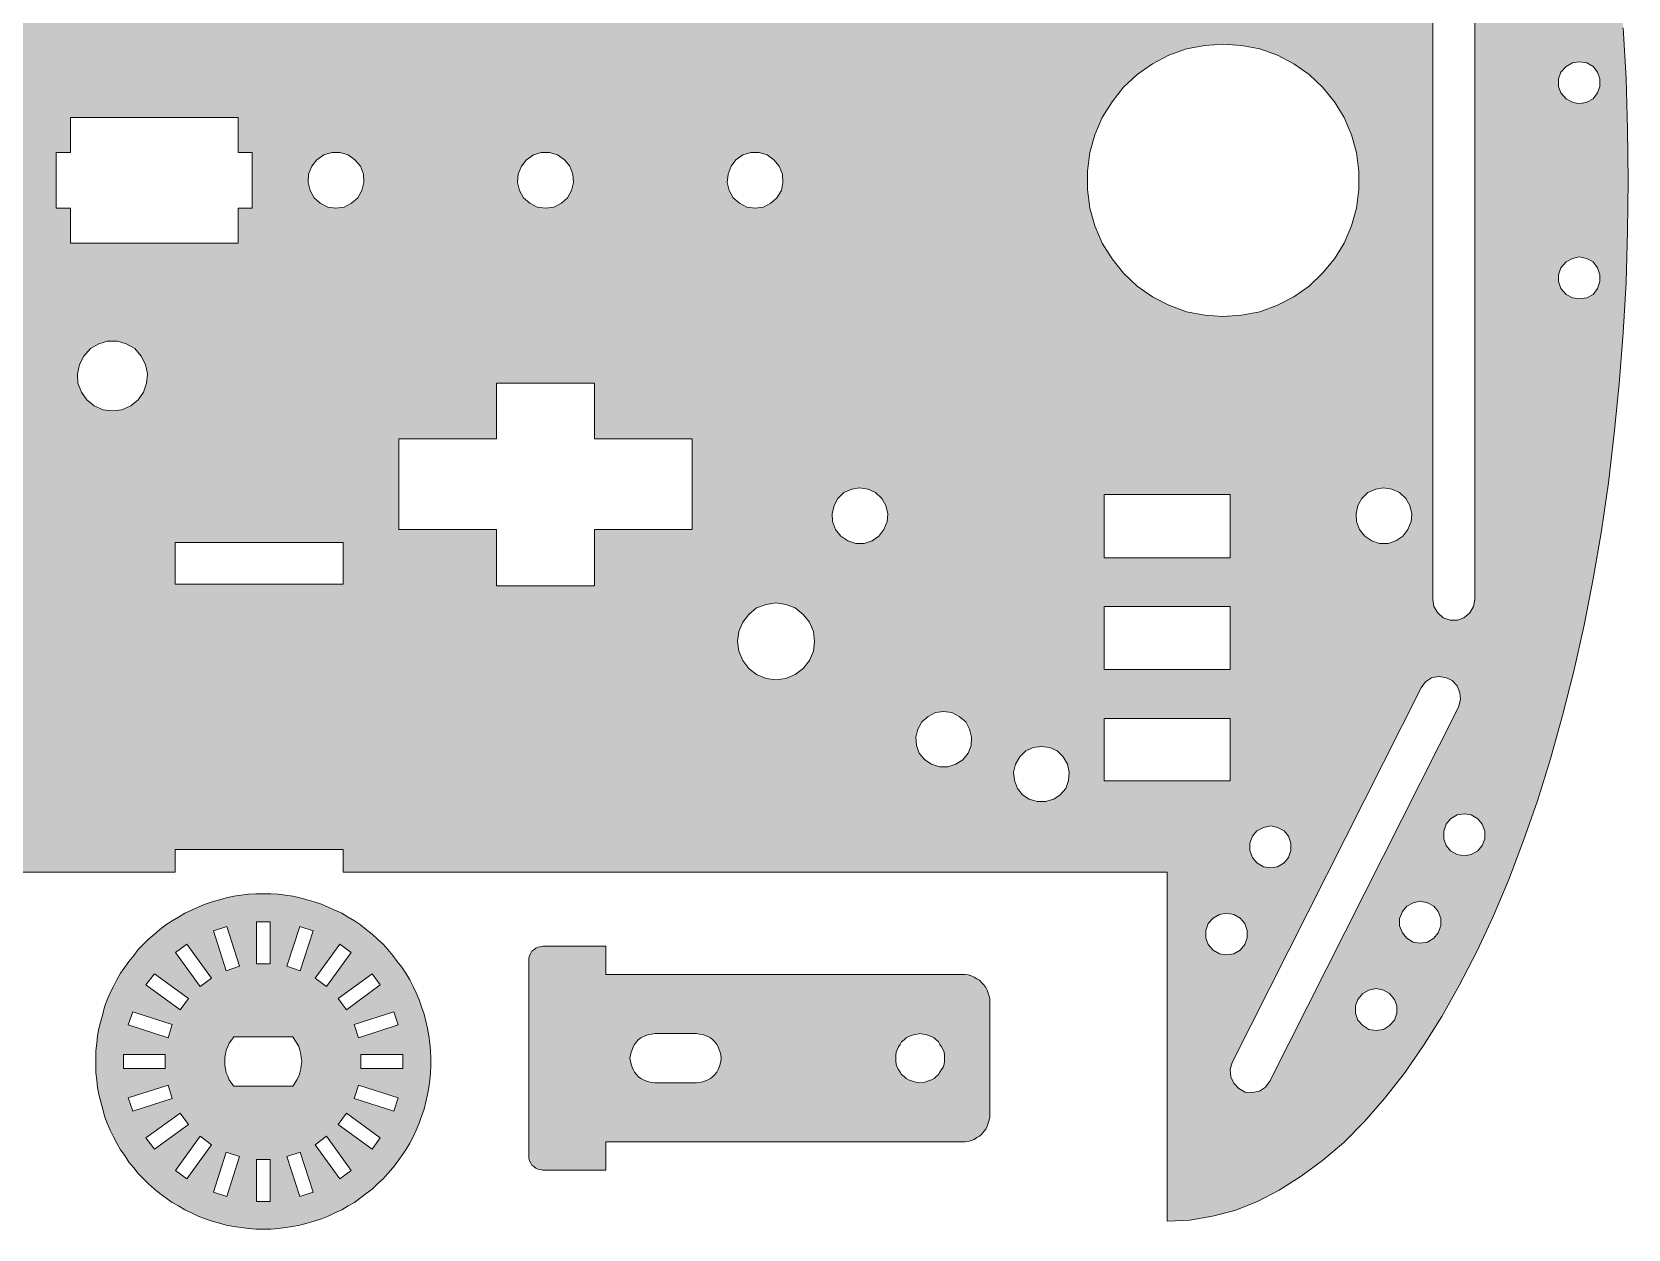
# Model space of a CAD drawing. Header units: inches. Extents: x 53 to 263, y 30 to 180.
# Drawn here: x 148.3 to 262.6, y 29.6 to 115.2 of the extents above; entities that cross this region are included whole.
import ezdxf

# ---------------------------------------------------------------- set-up
doc = ezdxf.new("R2010")
doc.units = ezdxf.units.IN
doc.header["$MEASUREMENT"] = 0
doc.layers.add('Layer 1', color=7, linetype='Continuous')

msp = doc.modelspace()

# ---------------------------------------------------------------- hatches: boundary and pattern name
at = {"layer": 'Layer 1', "true_color": 0x231f20}
h = msp.add_hatch(color=250, dxfattribs=at)
h.dxf.hatch_style = 2
h.paths.add_polyline_path([(262.54, 108.27), (262.43, 111.9), (262.22, 115.53), (261.94, 119.13), (261.58, 122.73), (261.16, 126.22), (260.67, 129.72), (260.07, 133.14), (259.43, 136.45), (258.69, 139.74), (257.88, 142.91), (257.03, 146.01), (256.08, 148.98), (255.09, 151.87), (254.04, 154.66), (252.91, 157.3), (251.74, 159.81), (250.51, 162.21), (249.24, 164.47), (247.93, 166.55), (246.56, 168.52), (245.15, 170.32), (243.7, 171.94), (242.22, 173.46), (240.7, 174.77), (239.18, 175.89), (237.6, 176.88), (236.04, 177.69), (234.42, 178.29), (232.83, 178.75), (231.21, 179.03), (229.59, 179.11), (229.59, 154.13), (170.6, 154.13), (170.6, 152.51), (158.57, 152.51), (158.57, 154.13), (65.58, 154.13), (64.81, 154.02), (64.03, 153.74), (63.25, 153.32), (62.48, 152.68), (61.74, 151.87), (61, 150.88), (60.25, 149.75), (59.55, 148.45), (58.88, 146.97), (58.21, 145.34), (57.57, 143.58), (56.97, 141.68), (56.41, 139.63), (55.84, 137.44), (55.35, 135.15), (54.89, 132.75), (54.47, 130.21), (54.08, 127.63), (53.73, 124.92), (53.45, 122.17), (53.16, 119.34), (52.95, 116.45), (52.81, 113.52), (52.67, 110.6), (52.6, 107.6), (52.6, 104.6), (52.6, 101.64), (52.67, 98.64), (52.81, 95.71), (52.95, 92.78), (53.16, 89.89), (53.45, 87.07), (53.73, 84.31), (54.08, 81.6), (54.47, 79.02), (54.89, 76.48), (55.35, 74.08), (55.84, 71.79), (56.41, 69.6), (56.97, 67.56), (57.57, 65.65), (58.21, 63.89), (58.88, 62.27), (59.55, 60.78), (60.25, 59.48), (61, 58.31), (61.74, 57.36), (62.48, 56.55), (63.25, 55.92), (64.03, 55.49), (64.81, 55.21), (65.58, 55.1), (158.57, 55.1), (158.57, 56.73), (170.6, 56.73), (170.6, 55.1), (229.59, 55.1), (229.59, 30.13), (231.21, 30.2), (232.83, 30.48), (234.42, 30.9), (236.04, 31.54), (237.6, 32.35), (239.18, 33.34), (240.7, 34.47), (242.22, 35.77), (243.7, 37.25), (245.15, 38.91), (246.56, 40.71), (247.93, 42.69), (249.24, 44.77), (250.51, 47.03), (251.74, 49.42), (252.91, 51.93), (254.04, 54.57), (255.09, 57.36), (256.08, 60.22), (257.03, 63.22), (257.88, 66.32), (258.69, 69.5), (259.43, 72.78), (260.07, 76.09), (260.67, 79.52), (261.16, 82.97), (261.58, 86.5), (261.94, 90.06), (262.22, 93.7), (262.43, 97.3), (262.54, 100.97), (262.57, 104.6)])
h.paths.add_polyline_path([(56.66, 119.56), (56.87, 120.12), (57.22, 120.58), (57.71, 120.93), (58.28, 121.11), (58.88, 121.11), (59.44, 120.93), (59.94, 120.58), (60.32, 120.12), (60.54, 119.56), (60.57, 118.96), (60.47, 118.39), (60.15, 117.86), (59.73, 117.47), (59.16, 117.19), (58.6, 117.12), (58, 117.19), (57.47, 117.47), (57.01, 117.86), (56.73, 118.39), (56.59, 118.96)])
h.paths.add_polyline_path([(59.9, 110.88), (59.55, 110.45), (59.09, 110.21), (58.6, 110.1), (58.07, 110.21), (57.61, 110.45), (57.29, 110.88), (57.11, 111.34), (57.11, 111.87), (57.29, 112.36), (57.61, 112.75), (58.07, 113.03), (58.6, 113.1), (59.09, 113.03), (59.55, 112.75), (59.9, 112.36), (60.08, 111.87), (60.08, 111.34)])
h.paths.add_polyline_path([(60.08, 97.86), (60.08, 97.37), (59.9, 96.87), (59.55, 96.45), (59.09, 96.2), (58.6, 96.13), (58.07, 96.2), (57.61, 96.45), (57.29, 96.87), (57.11, 97.37), (57.11, 97.86), (57.29, 98.35), (57.61, 98.78), (58.07, 99.02), (58.6, 99.13), (59.09, 99.02), (59.55, 98.78), (59.9, 98.35)])
h.paths.add_polyline_path([(57.47, 88.48), (57.01, 88.86), (56.73, 89.39), (56.59, 89.96), (56.66, 90.56), (56.87, 91.12), (57.22, 91.58), (57.71, 91.93), (58.28, 92.07), (58.88, 92.07), (59.44, 91.93), (59.94, 91.58), (60.32, 91.12), (60.54, 90.56), (60.57, 89.96), (60.47, 89.39), (60.15, 88.86), (59.73, 88.48), (59.16, 88.19), (58.6, 88.12), (58, 88.19)])
h.paths.add_polyline_path([(61.45, 77.4), (61.14, 76.87), (60.71, 76.45), (60.18, 76.2), (59.58, 76.13), (58.98, 76.2), (58.46, 76.45), (58.03, 76.87), (57.71, 77.4), (57.61, 77.96), (57.64, 78.56), (57.86, 79.13), (58.24, 79.59), (58.74, 79.9), (59.3, 80.08), (59.9, 80.08), (60.47, 79.9), (60.96, 79.59), (61.31, 79.13), (61.52, 78.56), (61.59, 77.96)])
h.paths.add_polyline_path([(61.52, 130.67), (61.31, 130.1), (60.96, 129.65), (60.47, 129.33), (59.9, 129.15), (59.3, 129.15), (58.74, 129.33), (58.24, 129.65), (57.86, 130.1), (57.64, 130.67), (57.61, 131.27), (57.71, 131.83), (58.03, 132.36), (58.46, 132.75), (58.98, 133.03), (59.58, 133.1), (60.18, 133.03), (60.71, 132.75), (61.14, 132.36), (61.45, 131.83), (61.59, 131.27)])
h.paths.add_polyline_path([(246.2, 157.97), (246.42, 158.47), (246.73, 158.86), (247.19, 159.1), (247.69, 159.21), (248.21, 159.1), (248.67, 158.86), (248.99, 158.47), (249.17, 157.97), (249.17, 157.44), (248.99, 156.95), (248.67, 156.56), (248.21, 156.32), (247.69, 156.21), (247.19, 156.32), (246.73, 156.56), (246.42, 156.95), (246.2, 157.44)])
h.paths.add_polyline_path([(243.06, 164.22), (243.24, 164.71), (243.59, 165.1), (244.02, 165.38), (244.55, 165.45), (245.07, 165.38), (245.5, 165.1), (245.85, 164.71), (246.03, 164.22), (246.03, 163.69), (245.85, 163.19), (245.5, 162.81), (245.07, 162.56), (244.55, 162.45), (244.02, 162.56), (243.59, 162.81), (243.24, 163.19), (243.06, 163.69)])
h.paths.add_polyline_path([(234.14, 168.73), (234.35, 169.23), (234.7, 169.62), (235.16, 169.83), (235.69, 169.9), (236.18, 169.79), (236.61, 169.51), (236.93, 169.09), (250.44, 142.28), (250.58, 141.78), (250.54, 141.29), (250.33, 140.79), (249.98, 140.41), (249.52, 140.19), (248.99, 140.12), (248.5, 140.23), (248.07, 140.51), (247.76, 140.93), (234.24, 167.75), (234.1, 168.24)])
h.paths.add_polyline_path([(250.82, 135.93), (251.25, 135.57), (251.5, 135.11), (251.6, 134.62), (251.6, 74.61), (251.5, 74.12), (251.25, 73.66), (250.82, 73.31), (250.37, 73.13), (249.84, 73.13), (249.34, 73.31), (248.96, 73.66), (248.67, 74.12), (248.6, 74.61), (248.6, 134.62), (248.67, 135.11), (248.96, 135.57), (249.34, 135.93), (249.84, 136.1), (250.37, 136.1)])
h.paths.add_polyline_path([(246.94, 127.88), (246.66, 127.35), (246.2, 126.96), (245.67, 126.72), (245.07, 126.61), (244.51, 126.72), (243.95, 126.96), (243.52, 127.35), (243.24, 127.88), (243.1, 128.48), (243.13, 129.05), (243.35, 129.61), (243.73, 130.07), (244.23, 130.42), (244.79, 130.6), (245.39, 130.6), (245.96, 130.42), (246.45, 130.07), (246.8, 129.61), (247.05, 129.05), (247.09, 128.48)])
h.paths.add_polyline_path([(247.09, 80.75), (247.05, 80.19), (246.8, 79.62), (246.45, 79.16), (245.96, 78.81), (245.39, 78.63), (244.79, 78.63), (244.23, 78.81), (243.73, 79.16), (243.35, 79.62), (243.13, 80.19), (243.1, 80.75), (243.24, 81.35), (243.52, 81.84), (243.95, 82.27), (244.51, 82.51), (245.07, 82.62), (245.67, 82.51), (246.2, 82.27), (246.66, 81.84), (246.94, 81.35)])
h.paths.add_polyline_path([(238.44, 152.58), (238.44, 152.05), (238.27, 151.55), (237.95, 151.17), (237.49, 150.88), (237, 150.81), (236.47, 150.88), (236.01, 151.17), (235.69, 151.55), (235.51, 152.05), (235.51, 152.58), (235.69, 153.07), (236.01, 153.46), (236.47, 153.71), (237, 153.81), (237.49, 153.71), (237.95, 153.46), (238.27, 153.07)])
h.paths.add_polyline_path([(232.34, 158.82), (232.52, 159.31), (232.87, 159.7), (233.33, 159.98), (233.82, 160.06), (234.35, 159.98), (234.81, 159.7), (235.13, 159.31), (235.3, 158.82), (235.3, 158.29), (235.13, 157.8), (234.81, 157.41), (234.35, 157.16), (233.82, 157.06), (233.33, 157.16), (232.87, 157.41), (232.52, 157.8), (232.34, 158.29)])
h.paths.add_polyline_path([(225.07, 147.6), (234.1, 147.6), (234.1, 143.12), (225.07, 143.12)])
h.paths.add_polyline_path([(225.07, 139.63), (234.1, 139.63), (234.1, 135.11), (225.07, 135.11)])
h.paths.add_polyline_path([(225.07, 131.62), (234.1, 131.62), (234.1, 127.11), (225.07, 127.11)])
h.paths.add_polyline_path([(158.57, 133.53), (170.6, 133.53), (170.6, 130.53), (158.57, 130.53)])
h.paths.add_polyline_path([(151.73, 119.45), (152.05, 120.05), (152.51, 120.54), (153.11, 120.9), (153.74, 121.11), (154.45, 121.11), (155.08, 120.9), (155.68, 120.54), (156.14, 120.05), (156.46, 119.45), (156.6, 118.78), (156.53, 118.11), (156.32, 117.47), (155.93, 116.91), (155.4, 116.49), (154.76, 116.21), (154.09, 116.1), (153.42, 116.21), (152.79, 116.49), (152.26, 116.91), (151.87, 117.47), (151.62, 118.11), (151.59, 118.78)])
h.paths.add_polyline_path([(112.99, 149.82), (113.31, 150.28), (113.77, 150.64), (114.3, 150.85), (114.86, 150.85), (115.43, 150.64), (115.89, 150.28), (116.21, 149.82), (116.35, 149.26), (116.28, 148.7), (116.06, 148.17), (115.68, 147.74), (115.15, 147.46), (114.58, 147.36), (114.02, 147.46), (113.52, 147.74), (113.14, 148.17), (112.89, 148.7), (112.85, 149.26)])
h.paths.add_polyline_path([(65.65, 149.54), (65.86, 150.11), (66.22, 150.57), (66.71, 150.92), (67.27, 151.09), (67.87, 151.09), (68.44, 150.92), (68.93, 150.57), (69.32, 150.11), (69.53, 149.54), (69.57, 148.98), (69.46, 148.38), (69.14, 147.88), (68.72, 147.46), (68.19, 147.21), (67.59, 147.11), (66.99, 147.21), (66.46, 147.46), (66.04, 147.88), (65.72, 148.38), (65.58, 148.98)])
h.paths.add_polyline_path([(69.53, 59.65), (69.32, 59.13), (68.93, 58.63), (68.44, 58.31), (67.87, 58.14), (67.27, 58.14), (66.71, 58.31), (66.22, 58.63), (65.86, 59.13), (65.65, 59.65), (65.58, 60.25), (65.72, 60.85), (66.04, 61.35), (66.46, 61.77), (66.99, 62.02), (67.59, 62.12), (68.19, 62.02), (68.72, 61.77), (69.14, 61.35), (69.46, 60.85), (69.57, 60.25)])
h.paths.add_polyline_path([(71.58, 84.35), (71.4, 83.86), (71.05, 83.47), (70.59, 83.22), (70.1, 83.11), (69.57, 83.22), (69.11, 83.47), (68.79, 83.86), (68.62, 84.35), (68.62, 84.88), (68.79, 85.37), (69.11, 85.76), (69.57, 86.01), (70.1, 86.11), (70.59, 86.01), (71.05, 85.76), (71.4, 85.37), (71.58, 84.88)])
h.paths.add_polyline_path([(71.58, 124.35), (71.4, 123.86), (71.05, 123.47), (70.59, 123.19), (70.1, 123.12), (69.57, 123.19), (69.11, 123.47), (68.79, 123.86), (68.62, 124.35), (68.62, 124.88), (68.79, 125.38), (69.11, 125.77), (69.57, 126.01), (70.1, 126.12), (70.59, 126.01), (71.05, 125.77), (71.4, 125.38), (71.58, 124.88)])
h.paths.add_polyline_path([(83.47, 89.39), (83.15, 88.86), (82.73, 88.48), (82.16, 88.19), (81.6, 88.12), (81, 88.19), (80.47, 88.48), (80.01, 88.86), (79.73, 89.39), (79.59, 89.96), (79.62, 90.56), (79.87, 91.12), (80.22, 91.58), (80.72, 91.93), (81.28, 92.07), (81.88, 92.07), (82.44, 91.93), (82.94, 91.58), (83.33, 91.12), (83.54, 90.56), (83.57, 89.96)])
h.paths.add_polyline_path([(83.47, 118.39), (83.15, 117.86), (82.73, 117.47), (82.16, 117.19), (81.6, 117.12), (81, 117.19), (80.47, 117.47), (80.01, 117.86), (79.73, 118.39), (79.59, 118.96), (79.62, 119.56), (79.87, 120.12), (80.22, 120.58), (80.72, 120.93), (81.28, 121.11), (81.88, 121.11), (82.44, 120.93), (82.94, 120.58), (83.33, 120.12), (83.54, 119.56), (83.57, 118.96)])
h.paths.add_polyline_path([(95, 61.1), (89.99, 61.1), (89.99, 70.1), (95, 70.1)])
h.paths.add_polyline_path([(95, 139.1), (89.99, 139.1), (89.99, 148.13), (95, 148.13)])
h.paths.add_polyline_path([(102.98, 61.1), (98, 61.1), (98, 70.1), (102.98, 70.1)])
h.paths.add_polyline_path([(102.98, 139.1), (98, 139.1), (98, 148.13), (102.98, 148.13)])
h.paths.add_polyline_path([(110.98, 61.1), (105.97, 61.1), (105.97, 70.1), (110.98, 70.1)])
h.paths.add_polyline_path([(110.98, 139.1), (105.97, 139.1), (105.97, 148.13), (110.98, 148.13)])
h.paths.add_polyline_path([(116.21, 59.41), (115.89, 58.91), (115.43, 58.56), (114.86, 58.38), (114.3, 58.38), (113.77, 58.56), (113.31, 58.91), (112.99, 59.41), (112.85, 59.97), (112.89, 60.54), (113.14, 61.07), (113.52, 61.49), (114.02, 61.77), (114.58, 61.88), (115.15, 61.77), (115.68, 61.49), (116.06, 61.07), (116.28, 60.54), (116.35, 59.97)])
h.paths.add_polyline_path([(118.07, 81.6), (118, 81.1), (117.72, 80.64), (117.33, 80.33), (116.84, 80.15), (116.31, 80.15), (115.85, 80.33), (115.43, 80.64), (115.18, 81.1), (115.08, 81.6), (115.08, 91.62), (115.18, 92.11), (115.43, 92.57), (115.85, 92.92), (116.31, 93.1), (116.84, 93.1), (117.33, 92.92), (117.72, 92.57), (118, 92.11), (118.07, 91.62)])
h.paths.add_polyline_path([(118.07, 117.62), (118, 117.09), (117.72, 116.66), (117.33, 116.31), (116.84, 116.13), (116.31, 116.13), (115.85, 116.31), (115.43, 116.66), (115.18, 117.09), (115.08, 117.62), (115.08, 127.6), (115.18, 128.13), (115.43, 128.59), (115.85, 128.91), (116.31, 129.08), (116.84, 129.08), (117.33, 128.91), (117.72, 128.59), (118, 128.13), (118.07, 127.6)])
h.paths.add_polyline_path([(126.44, 66.29), (126.12, 65.69), (125.66, 65.16), (125.09, 64.81), (124.42, 64.63), (123.75, 64.63), (123.08, 64.81), (122.52, 65.16), (122.06, 65.69), (121.74, 66.29), (121.6, 66.96), (121.64, 67.63), (121.88, 68.26), (122.27, 68.83), (122.8, 69.25), (123.4, 69.53), (124.07, 69.6), (124.78, 69.53), (125.38, 69.25), (125.91, 68.83), (126.29, 68.26), (126.54, 67.63), (126.58, 66.96)])
h.paths.add_polyline_path([(126.54, 141.61), (126.29, 140.97), (125.91, 140.41), (125.38, 139.98), (124.78, 139.7), (124.07, 139.63), (123.4, 139.7), (122.8, 139.98), (122.27, 140.41), (121.88, 140.97), (121.64, 141.61), (121.6, 142.28), (121.74, 142.95), (122.06, 143.55), (122.52, 144.04), (123.08, 144.39), (123.75, 144.6), (124.42, 144.6), (125.09, 144.39), (125.66, 144.04), (126.12, 143.55), (126.44, 142.95), (126.58, 142.28)])
h.paths.add_polyline_path([(130.17, 59.41), (129.89, 58.91), (129.43, 58.56), (128.87, 58.38), (128.31, 58.38), (127.74, 58.56), (127.32, 58.91), (127, 59.41), (126.86, 59.97), (126.89, 60.54), (127.14, 61.07), (127.53, 61.49), (128.02, 61.77), (128.59, 61.88), (129.15, 61.77), (129.65, 61.49), (130.07, 61.07), (130.28, 60.54), (130.32, 59.97)])
h.paths.add_polyline_path([(130.28, 148.7), (130.07, 148.17), (129.65, 147.74), (129.15, 147.46), (128.59, 147.36), (128.02, 147.46), (127.53, 147.74), (127.14, 148.17), (126.89, 148.7), (126.86, 149.26), (127, 149.82), (127.32, 150.28), (127.74, 150.64), (128.31, 150.85), (128.87, 150.85), (129.43, 150.64), (129.89, 150.28), (130.17, 149.82), (130.32, 149.26)])
h.paths.add_polyline_path([(140.55, 59.65), (140.33, 59.13), (139.95, 58.63), (139.45, 58.31), (138.89, 58.14), (138.29, 58.14), (137.72, 58.31), (137.23, 58.63), (136.84, 59.13), (136.63, 59.65), (136.6, 60.25), (136.74, 60.85), (137.02, 61.35), (137.48, 61.77), (138.01, 62.02), (138.57, 62.12), (139.17, 62.02), (139.7, 61.77), (140.16, 61.35), (140.44, 60.85), (140.58, 60.25)])
h.paths.add_polyline_path([(140.44, 148.38), (140.16, 147.88), (139.7, 147.46), (139.17, 147.21), (138.57, 147.11), (138.01, 147.21), (137.48, 147.46), (137.02, 147.88), (136.74, 148.38), (136.6, 148.98), (136.63, 149.54), (136.84, 150.11), (137.23, 150.57), (137.72, 150.92), (138.29, 151.09), (138.89, 151.09), (139.45, 150.92), (139.95, 150.57), (140.33, 150.11), (140.55, 149.54), (140.58, 148.98)])
h.paths.add_polyline_path([(146.54, 59.65), (146.33, 59.13), (145.94, 58.63), (145.45, 58.31), (144.89, 58.14), (144.29, 58.14), (143.72, 58.31), (143.23, 58.63), (142.84, 59.13), (142.63, 59.65), (142.59, 60.25), (142.73, 60.85), (143.02, 61.35), (143.47, 61.77), (144, 62.02), (144.6, 62.12), (145.17, 62.02), (145.73, 61.77), (146.16, 61.35), (146.44, 60.85), (146.58, 60.25)])
h.paths.add_polyline_path([(146.44, 148.38), (146.16, 147.88), (145.73, 147.46), (145.17, 147.21), (144.6, 147.11), (144, 147.21), (143.47, 147.46), (143.02, 147.88), (142.73, 148.38), (142.59, 148.98), (142.63, 149.54), (142.84, 150.11), (143.23, 150.57), (143.72, 150.92), (144.29, 151.09), (144.89, 151.09), (145.45, 150.92), (145.94, 150.57), (146.33, 150.11), (146.54, 149.54), (146.58, 148.98)])
h.paths.add_polyline_path([(156.53, 90.1), (156.32, 89.46), (155.93, 88.9), (155.4, 88.48), (154.76, 88.19), (154.09, 88.12), (153.42, 88.19), (152.79, 88.48), (152.26, 88.9), (151.87, 89.46), (151.62, 90.1), (151.59, 90.77), (151.73, 91.44), (152.05, 92.04), (152.51, 92.57), (153.11, 92.92), (153.74, 93.1), (154.45, 93.1), (155.08, 92.92), (155.68, 92.57), (156.14, 92.04), (156.46, 91.44), (156.6, 90.77)])
h.paths.add_polyline_path([(151.09, 100.12), (151.09, 102.62), (150.07, 102.62), (150.07, 106.61), (151.09, 106.61), (151.09, 109.11), (163.09, 109.11), (163.09, 106.61), (164.08, 106.61), (164.08, 102.62), (163.09, 102.62), (163.09, 100.12)])
h.paths.add_polyline_path([(170.6, 75.71), (158.57, 75.71), (158.57, 78.7), (170.6, 78.7)])
h.paths.add_polyline_path([(171.94, 103.89), (171.66, 103.36), (171.2, 102.98), (170.67, 102.69), (170.07, 102.62), (169.51, 102.69), (168.95, 102.98), (168.52, 103.36), (168.24, 103.89), (168.1, 104.46), (168.13, 105.06), (168.35, 105.62), (168.73, 106.08), (169.23, 106.43), (169.79, 106.61), (170.39, 106.61), (170.96, 106.43), (171.45, 106.08), (171.84, 105.62), (172.05, 105.06), (172.08, 104.46)])
h.paths.add_polyline_path([(195.58, 79.62), (188.59, 79.62), (188.59, 75.6), (181.57, 75.6), (181.57, 79.62), (174.59, 79.62), (174.59, 86.11), (181.57, 86.11), (181.57, 90.1), (188.59, 90.1), (188.59, 86.11), (195.58, 86.11)])
h.paths.add_polyline_path([(183.09, 104.46), (183.13, 105.06), (183.37, 105.62), (183.73, 106.08), (184.22, 106.43), (184.78, 106.61), (185.38, 106.61), (185.95, 106.43), (186.44, 106.08), (186.83, 105.62), (187.04, 105.06), (187.08, 104.46), (186.94, 103.89), (186.65, 103.36), (186.23, 102.98), (185.67, 102.69), (185.1, 102.62), (184.5, 102.69), (183.97, 102.98), (183.51, 103.36), (183.23, 103.89)])
h.paths.add_polyline_path([(195.58, 123.12), (188.59, 123.12), (188.59, 119.1), (181.57, 119.1), (181.57, 123.12), (174.59, 123.12), (174.59, 129.61), (181.57, 129.61), (181.57, 133.6), (188.59, 133.6), (188.59, 129.61), (195.58, 129.61)])
h.paths.add_polyline_path([(198.23, 103.89), (198.08, 104.46), (198.16, 105.06), (198.37, 105.62), (198.72, 106.08), (199.21, 106.43), (199.78, 106.61), (200.38, 106.61), (200.94, 106.43), (201.44, 106.08), (201.82, 105.62), (202.04, 105.06), (202.07, 104.46), (201.97, 103.89), (201.65, 103.36), (201.22, 102.98), (200.7, 102.69), (200.1, 102.62), (199.5, 102.69), (198.97, 102.98), (198.51, 103.36)])
h.paths.add_polyline_path([(204.26, 70.91), (203.98, 70.24), (203.52, 69.67), (202.95, 69.25), (202.28, 68.97), (201.58, 68.86), (200.87, 68.97), (200.2, 69.25), (199.64, 69.67), (199.21, 70.24), (198.93, 70.91), (198.83, 71.61), (198.93, 72.32), (199.21, 72.99), (199.64, 73.55), (200.2, 74.01), (200.87, 74.26), (201.58, 74.37), (202.28, 74.26), (202.95, 74.01), (203.52, 73.55), (203.98, 72.99), (204.26, 72.32), (204.33, 71.61)])
h.paths.add_polyline_path([(204.26, 136.91), (203.98, 136.24), (203.52, 135.68), (202.95, 135.22), (202.28, 134.97), (201.58, 134.87), (200.87, 134.97), (200.2, 135.22), (199.64, 135.68), (199.21, 136.24), (198.93, 136.91), (198.83, 137.62), (198.93, 138.32), (199.21, 138.99), (199.64, 139.56), (200.2, 139.98), (200.87, 140.26), (201.58, 140.37), (202.28, 140.26), (202.95, 139.98), (203.52, 139.56), (203.98, 138.99), (204.26, 138.32), (204.33, 137.62)])
h.paths.add_polyline_path([(209.55, 80.19), (209.3, 79.62), (208.95, 79.16), (208.46, 78.81), (207.89, 78.63), (207.29, 78.63), (206.73, 78.81), (206.23, 79.16), (205.85, 79.62), (205.63, 80.19), (205.6, 80.75), (205.74, 81.35), (206.02, 81.84), (206.45, 82.27), (207.01, 82.51), (207.57, 82.62), (208.17, 82.51), (208.7, 82.27), (209.16, 81.84), (209.44, 81.35), (209.59, 80.75)])
h.paths.add_polyline_path([(209.44, 127.88), (209.16, 127.35), (208.7, 126.96), (208.17, 126.72), (207.57, 126.61), (207.01, 126.72), (206.45, 126.96), (206.02, 127.35), (205.74, 127.88), (205.6, 128.48), (205.63, 129.05), (205.85, 129.61), (206.23, 130.07), (206.73, 130.42), (207.29, 130.6), (207.89, 130.6), (208.46, 130.42), (208.95, 130.07), (209.3, 129.61), (209.55, 129.05), (209.59, 128.48)])
h.paths.add_polyline_path([(215.55, 64.17), (215.34, 63.61), (214.95, 63.15), (214.45, 62.83), (213.89, 62.65), (213.29, 62.65), (212.72, 62.83), (212.23, 63.15), (211.84, 63.61), (211.63, 64.17), (211.6, 64.77), (211.74, 65.33), (212.02, 65.86), (212.48, 66.25), (213.01, 66.53), (213.57, 66.6), (214.17, 66.53), (214.7, 66.25), (215.16, 65.86), (215.44, 65.33), (215.58, 64.77)])
h.paths.add_polyline_path([(215.44, 143.9), (215.16, 143.37), (214.7, 142.95), (214.17, 142.7), (213.57, 142.63), (213.01, 142.7), (212.48, 142.95), (212.02, 143.37), (211.74, 143.9), (211.6, 144.46), (211.63, 145.06), (211.84, 145.63), (212.23, 146.09), (212.72, 146.4), (213.29, 146.58), (213.89, 146.58), (214.45, 146.4), (214.95, 146.09), (215.34, 145.63), (215.55, 145.06), (215.58, 144.46)])
h.paths.add_polyline_path([(222.53, 61.67), (222.32, 61.1), (221.93, 60.64), (221.47, 60.32), (220.87, 60.15), (220.27, 60.15), (219.71, 60.32), (219.22, 60.64), (218.86, 61.1), (218.65, 61.67), (218.58, 62.27), (218.72, 62.83), (219.04, 63.36), (219.46, 63.78), (219.99, 64.03), (220.59, 64.1), (221.19, 64.03), (221.72, 63.78), (222.14, 63.36), (222.46, 62.83), (222.57, 62.27)])
h.paths.add_polyline_path([(222.46, 146.37), (222.14, 145.87), (221.72, 145.45), (221.19, 145.2), (220.59, 145.1), (219.99, 145.2), (219.46, 145.45), (219.04, 145.87), (218.72, 146.37), (218.58, 146.97), (218.65, 147.57), (218.86, 148.13), (219.22, 148.59), (219.71, 148.91), (220.27, 149.08), (220.87, 149.08), (221.47, 148.91), (221.93, 148.59), (222.32, 148.13), (222.53, 147.57), (222.57, 146.97)])
h.paths.add_polyline_path([(224.4, 101.35), (224.05, 102.62), (223.87, 103.96), (223.87, 105.27), (224.05, 106.61), (224.4, 107.88), (224.93, 109.11), (225.64, 110.24), (226.45, 111.27), (227.44, 112.18), (228.53, 112.96), (229.69, 113.56), (230.96, 114.02), (232.27, 114.26), (233.57, 114.37), (234.91, 114.26), (236.22, 114.02), (237.49, 113.56), (238.65, 112.96), (239.75, 112.18), (240.7, 111.27), (241.55, 110.24), (242.25, 109.11), (242.78, 107.88), (243.13, 106.61), (243.31, 105.27), (243.31, 103.96), (243.13, 102.62), (242.78, 101.35), (242.25, 100.12), (241.55, 98.99), (240.7, 97.97), (239.75, 97.05), (238.65, 96.27), (237.49, 95.67), (236.22, 95.21), (234.91, 94.97), (233.57, 94.86), (232.27, 94.97), (230.96, 95.21), (229.69, 95.67), (228.53, 96.27), (227.44, 97.05), (226.45, 97.97), (225.64, 98.99), (224.93, 100.12)])
h.paths.add_polyline_path([(238.44, 57.19), (238.44, 56.66), (238.27, 56.16), (237.95, 55.77), (237.49, 55.49), (237, 55.42), (236.47, 55.49), (236.01, 55.77), (235.69, 56.16), (235.51, 56.66), (235.51, 57.19), (235.69, 57.68), (236.01, 58.07), (236.47, 58.31), (237, 58.42), (237.49, 58.31), (237.95, 58.07), (238.27, 57.68)])
h.paths.add_polyline_path([(225.07, 77.61), (225.07, 82.13), (234.1, 82.13), (234.1, 77.61)])
h.paths.add_polyline_path([(234.1, 74.12), (234.1, 69.6), (225.07, 69.6), (225.07, 74.12)])
h.paths.add_polyline_path([(225.07, 61.63), (225.07, 66.11), (234.1, 66.11), (234.1, 61.63)])
h.paths.add_polyline_path([(233.33, 49.25), (232.87, 49.53), (232.52, 49.92), (232.34, 50.41), (232.34, 50.94), (232.52, 51.43), (232.87, 51.82), (233.33, 52.07), (233.82, 52.18), (234.35, 52.07), (234.81, 51.82), (235.13, 51.43), (235.3, 50.94), (235.3, 50.41), (235.13, 49.92), (234.81, 49.53), (234.35, 49.25), (233.82, 49.18)])
h.paths.add_polyline_path([(246.03, 45.01), (245.85, 44.52), (245.5, 44.13), (245.07, 43.85), (244.55, 43.78), (244.02, 43.85), (243.59, 44.13), (243.24, 44.52), (243.06, 45.01), (243.06, 45.54), (243.24, 46), (243.59, 46.43), (244.02, 46.67), (244.55, 46.78), (245.07, 46.67), (245.5, 46.43), (245.85, 46), (246.03, 45.54)])
h.paths.add_polyline_path([(249.17, 51.26), (248.99, 50.76), (248.67, 50.38), (248.21, 50.09), (247.69, 50.02), (247.19, 50.09), (246.73, 50.38), (246.42, 50.76), (246.2, 51.26), (246.2, 51.79), (246.42, 52.28), (246.73, 52.67), (247.19, 52.92), (247.69, 53.02), (248.21, 52.92), (248.67, 52.67), (248.99, 52.28), (249.17, 51.79)])
h.paths.add_polyline_path([(236.93, 40.15), (236.61, 39.72), (236.18, 39.44), (235.69, 39.33), (235.16, 39.37), (234.7, 39.62), (234.35, 40.01), (234.14, 40.46), (234.1, 40.99), (234.24, 41.49), (247.76, 68.3), (248.07, 68.72), (248.5, 69), (248.99, 69.11), (249.52, 69.04), (249.98, 68.83), (250.33, 68.44), (250.54, 67.94), (250.58, 67.45), (250.44, 66.92)])
h.paths.add_polyline_path([(252.31, 57.5), (252.13, 57.01), (251.81, 56.62), (251.35, 56.37), (250.86, 56.27), (250.33, 56.37), (249.87, 56.62), (249.55, 57.01), (249.38, 57.5), (249.38, 58.03), (249.55, 58.53), (249.87, 58.91), (250.33, 59.2), (250.86, 59.27), (251.35, 59.2), (251.81, 58.91), (252.13, 58.53), (252.31, 58.03)])
h.paths.add_polyline_path([(252.31, 151.2), (252.13, 150.71), (251.81, 150.32), (251.35, 150.04), (250.86, 149.97), (250.33, 150.04), (249.87, 150.32), (249.55, 150.71), (249.38, 151.2), (249.38, 151.73), (249.55, 152.22), (249.87, 152.61), (250.33, 152.86), (250.86, 152.96), (251.35, 152.86), (251.81, 152.61), (252.13, 152.22), (252.31, 151.73)])
h.paths.add_polyline_path([(260.56, 97.37), (260.39, 96.87), (260.07, 96.45), (259.61, 96.2), (259.08, 96.13), (258.59, 96.2), (258.13, 96.45), (257.77, 96.87), (257.6, 97.37), (257.6, 97.86), (257.77, 98.35), (258.13, 98.78), (258.59, 99.02), (259.08, 99.13), (259.61, 99.02), (260.07, 98.78), (260.39, 98.35), (260.56, 97.86)])
h.paths.add_polyline_path([(260.56, 111.34), (260.39, 110.88), (260.07, 110.45), (259.61, 110.21), (259.08, 110.1), (258.59, 110.21), (258.13, 110.45), (257.77, 110.88), (257.6, 111.34), (257.6, 111.87), (257.77, 112.36), (258.13, 112.75), (258.59, 113.03), (259.08, 113.1), (259.61, 113.03), (260.07, 112.75), (260.39, 112.36), (260.56, 111.87)])
h = msp.add_hatch(color=250, dxfattribs=at)
h.dxf.hatch_style = 2
h.paths.add_polyline_path([(176.85, 42.33), (176.81, 42.86), (176.74, 43.39), (176.64, 43.92), (176.53, 44.45), (176.39, 44.94), (176.21, 45.47), (176.04, 45.97), (175.82, 46.46), (175.61, 46.92), (175.37, 47.41), (175.08, 47.87), (174.8, 48.3), (174.48, 48.72), (174.17, 49.14), (173.81, 49.57), (173.46, 49.95), (173.07, 50.31), (172.68, 50.66), (172.26, 51.01), (171.84, 51.33), (171.41, 51.61), (170.96, 51.89), (170.5, 52.18), (170, 52.39), (169.54, 52.6), (169.05, 52.81), (168.52, 52.99), (168.03, 53.13), (167.5, 53.27), (167.01, 53.38), (166.48, 53.45), (165.95, 53.52), (165.42, 53.55), (164.89, 53.55), (164.36, 53.55), (163.83, 53.52), (163.3, 53.45), (162.77, 53.38), (162.24, 53.27), (161.75, 53.13), (161.22, 52.99), (160.73, 52.81), (160.23, 52.6), (159.74, 52.39), (159.28, 52.18), (158.82, 51.89), (158.36, 51.61), (157.9, 51.33), (157.48, 51.01), (157.09, 50.66), (156.67, 50.31), (156.32, 49.95), (155.93, 49.57), (155.61, 49.14), (155.26, 48.72), (154.98, 48.3), (154.66, 47.87), (154.41, 47.41), (154.16, 46.92), (153.92, 46.46), (153.71, 45.97), (153.53, 45.47), (153.39, 44.94), (153.25, 44.45), (153.11, 43.92), (153.03, 43.39), (152.96, 42.86), (152.89, 42.33), (152.89, 41.8), (152.89, 41.27), (152.89, 40.75), (152.96, 40.22), (153.03, 39.69), (153.11, 39.19), (153.25, 38.66), (153.39, 38.14), (153.53, 37.64), (153.71, 37.15), (153.92, 36.65), (154.16, 36.16), (154.41, 35.7), (154.66, 35.24), (154.98, 34.82), (155.26, 34.36), (155.61, 33.94), (155.93, 33.55), (156.32, 33.16), (156.67, 32.81), (157.09, 32.42), (157.48, 32.1), (157.9, 31.79), (158.36, 31.47), (158.82, 31.22), (159.28, 30.94), (159.74, 30.73), (160.23, 30.48), (160.73, 30.3), (161.22, 30.13), (161.75, 29.99), (162.24, 29.85), (162.77, 29.74), (163.3, 29.67), (163.83, 29.6), (164.36, 29.56), (164.89, 29.56), (165.42, 29.56), (165.95, 29.6), (166.48, 29.67), (167.01, 29.74), (167.5, 29.85), (168.03, 29.99), (168.52, 30.13), (169.05, 30.3), (169.54, 30.48), (170, 30.73), (170.5, 30.94), (170.96, 31.22), (171.41, 31.47), (171.84, 31.79), (172.26, 32.1), (172.68, 32.42), (173.07, 32.81), (173.46, 33.16), (173.81, 33.55), (174.17, 33.94), (174.48, 34.36), (174.8, 34.82), (175.08, 35.24), (175.37, 35.7), (175.61, 36.16), (175.82, 36.65), (176.04, 37.15), (176.21, 37.64), (176.39, 38.14), (176.53, 38.66), (176.64, 39.19), (176.74, 39.69), (176.81, 40.22), (176.85, 40.75), (176.88, 41.27), (176.88, 41.8)])
h.paths.add_polyline_path([(157.09, 47.84), (159.53, 46.07), (158.93, 45.26), (156.49, 47.03)])
h.paths.add_polyline_path([(155.54, 45.12), (158.36, 44.2), (158.08, 43.25), (155.22, 44.17)])
h.paths.add_polyline_path([(154.87, 41.06), (154.87, 42.05), (157.87, 42.05), (157.87, 41.06)])
h.paths.add_polyline_path([(155.54, 37.99), (155.22, 38.95), (158.08, 39.86), (158.36, 38.91)])
h.paths.add_polyline_path([(157.09, 35.28), (156.49, 36.09), (158.93, 37.85), (159.53, 37.04)])
h.paths.add_polyline_path([(159.42, 33.16), (158.61, 33.76), (160.37, 36.2), (161.18, 35.6)])
h.paths.add_polyline_path([(160.37, 46.92), (158.61, 49.35), (159.42, 49.95), (161.18, 47.52)])
h.paths.add_polyline_path([(164.39, 51.54), (165.38, 51.54), (165.38, 48.54), (164.39, 48.54)])
h.paths.add_polyline_path([(162.28, 51.22), (163.19, 48.37), (162.24, 48.05), (161.33, 50.91)])
h.paths.add_polyline_path([(162.28, 31.89), (161.33, 32.21), (162.24, 35.07), (163.19, 34.75)])
h.paths.add_polyline_path([(165.38, 31.54), (164.39, 31.54), (164.39, 34.54), (165.38, 34.54)])
h.paths.add_polyline_path([(162.77, 39.79), (162.6, 40.01), (162.45, 40.25), (162.35, 40.5), (162.24, 40.75), (162.17, 41.03), (162.14, 41.27), (162.14, 41.56), (162.14, 41.84), (162.17, 42.09), (162.24, 42.37), (162.35, 42.62), (162.45, 42.86), (162.6, 43.07), (162.77, 43.32), (167.01, 43.32), (167.15, 43.07), (167.29, 42.86), (167.43, 42.62), (167.5, 42.37), (167.57, 42.09), (167.6, 41.84), (167.64, 41.56), (167.6, 41.27), (167.57, 41.03), (167.5, 40.75), (167.43, 40.5), (167.29, 40.25), (167.15, 40.01), (167.01, 39.79)])
h.paths.add_polyline_path([(167.5, 31.89), (166.58, 34.75), (167.53, 35.07), (168.45, 32.21)])
h.paths.add_polyline_path([(167.53, 48.05), (166.58, 48.37), (167.5, 51.22), (168.45, 50.91)])
h.paths.add_polyline_path([(174.24, 45.12), (174.55, 44.17), (171.7, 43.25), (171.38, 44.2)])
h.paths.add_polyline_path([(172.68, 47.84), (173.25, 47.03), (170.85, 45.26), (170.25, 46.07)])
h.paths.add_polyline_path([(170.36, 49.95), (171.17, 49.35), (169.4, 46.92), (168.59, 47.52)])
h.paths.add_polyline_path([(170.36, 33.16), (168.59, 35.6), (169.4, 36.2), (171.17, 33.76)])
h.paths.add_polyline_path([(172.68, 35.28), (170.25, 37.04), (170.85, 37.85), (173.25, 36.09)])
h.paths.add_polyline_path([(174.24, 37.99), (171.38, 38.91), (171.7, 39.86), (174.55, 38.95)])
h.paths.add_polyline_path([(174.87, 41.06), (171.87, 41.06), (171.87, 42.05), (174.87, 42.05)])
h = msp.add_hatch(color=250, dxfattribs=at)
h.dxf.hatch_style = 2
h.paths.add_polyline_path([(216.85, 46.24), (216.78, 46.45), (216.71, 46.66), (216.61, 46.84), (216.46, 47.05), (216.32, 47.19), (216.15, 47.37), (215.97, 47.47), (215.76, 47.58), (215.55, 47.68), (215.34, 47.75), (215.12, 47.79), (214.91, 47.79), (189.41, 47.79), (189.41, 49.8), (184.89, 49.8), (184.71, 49.77), (184.54, 49.73), (184.4, 49.66), (184.26, 49.55), (184.11, 49.45), (184.04, 49.31), (183.94, 49.13), (183.9, 48.95), (183.9, 48.78), (183.9, 34.77), (183.9, 34.63), (183.94, 34.45), (184.04, 34.28), (184.11, 34.14), (184.26, 34.03), (184.4, 33.93), (184.54, 33.85), (184.71, 33.82), (184.89, 33.78), (189.41, 33.78), (189.41, 35.8), (214.91, 35.8), (215.12, 35.8), (215.34, 35.83), (215.55, 35.9), (215.76, 35.97), (215.97, 36.11), (216.15, 36.22), (216.32, 36.36), (216.46, 36.54), (216.61, 36.71), (216.71, 36.92), (216.78, 37.14), (216.85, 37.35), (216.89, 37.56), (216.89, 37.81), (216.89, 45.78), (216.89, 46.03)])
h.paths.add_polyline_path([(197.63, 41.58), (197.59, 41.37), (197.52, 41.16), (197.45, 40.98), (197.34, 40.8), (197.2, 40.63), (197.06, 40.49), (196.89, 40.35), (196.71, 40.24), (196.53, 40.17), (196.32, 40.1), (196.11, 40.06), (195.9, 40.03), (192.9, 40.03), (192.69, 40.06), (192.48, 40.1), (192.26, 40.17), (192.09, 40.24), (191.91, 40.35), (191.73, 40.49), (191.59, 40.63), (191.45, 40.8), (191.35, 40.98), (191.28, 41.16), (191.21, 41.37), (191.17, 41.58), (191.13, 41.79), (191.17, 42), (191.21, 42.22), (191.28, 42.39), (191.35, 42.6), (191.45, 42.78), (191.59, 42.96), (191.73, 43.1), (191.91, 43.24), (192.09, 43.34), (192.26, 43.42), (192.48, 43.49), (192.69, 43.52), (192.9, 43.56), (195.9, 43.56), (196.11, 43.52), (196.32, 43.49), (196.53, 43.42), (196.71, 43.34), (196.89, 43.24), (197.06, 43.1), (197.2, 42.96), (197.34, 42.78), (197.45, 42.6), (197.52, 42.39), (197.59, 42.22), (197.63, 42), (197.66, 41.79)])
h.paths.add_polyline_path([(213.64, 41.79), (213.64, 41.58), (213.61, 41.37), (213.54, 41.16), (213.43, 40.98), (213.32, 40.8), (213.22, 40.63), (213.04, 40.49), (212.9, 40.35), (212.72, 40.24), (212.51, 40.17), (212.3, 40.1), (212.09, 40.06), (211.88, 40.03), (211.7, 40.06), (211.49, 40.1), (211.28, 40.17), (211.07, 40.24), (210.89, 40.35), (210.75, 40.49), (210.57, 40.63), (210.47, 40.8), (210.36, 40.98), (210.26, 41.16), (210.18, 41.37), (210.15, 41.58), (210.15, 41.79), (210.15, 42), (210.18, 42.22), (210.26, 42.39), (210.36, 42.6), (210.47, 42.78), (210.57, 42.96), (210.75, 43.1), (210.89, 43.24), (211.07, 43.34), (211.28, 43.42), (211.49, 43.49), (211.7, 43.52), (211.88, 43.56), (212.09, 43.52), (212.3, 43.49), (212.51, 43.42), (212.72, 43.34), (212.9, 43.24), (213.04, 43.1), (213.22, 42.96), (213.32, 42.78), (213.43, 42.6), (213.54, 42.39), (213.61, 42.22), (213.64, 42)])

# ---------------------------------------------------------------- linework, layer by layer
at = {"layer": 'Layer 1', "lineweight": 0}
for points in [[(250.82, 135.93), (251.25, 135.57), (251.5, 135.11), (251.6, 134.62), (251.6, 74.61), (251.5, 74.12), (251.25, 73.66), (250.82, 73.31), (250.37, 73.13), (249.84, 73.13), (249.34, 73.31), (248.96, 73.66), (248.67, 74.12), (248.6, 74.61), (248.6, 134.62), (248.67, 135.11), (248.96, 135.57), (249.34, 135.93), (249.84, 136.1), (250.37, 136.1), (250.82, 135.93)], [(262.54, 108.27), (262.43, 111.9), (262.22, 115.53)], [(224.4, 101.35), (224.05, 102.62), (223.87, 103.96), (223.87, 105.27), (224.05, 106.61), (224.4, 107.88), (224.93, 109.11), (225.64, 110.24), (226.45, 111.27), (227.44, 112.18), (228.53, 112.96), (229.69, 113.56), (230.96, 114.02), (232.27, 114.26), (233.57, 114.37), (234.91, 114.26), (236.22, 114.02), (237.49, 113.56), (238.65, 112.96), (239.75, 112.18), (240.7, 111.27), (241.55, 110.24), (242.25, 109.11), (242.78, 107.88), (243.13, 106.61), (243.31, 105.27), (243.31, 103.96), (243.13, 102.62), (242.78, 101.35), (242.25, 100.12), (241.55, 98.99), (240.7, 97.97), (239.75, 97.05), (238.65, 96.27), (237.49, 95.67), (236.22, 95.21), (234.91, 94.97), (233.57, 94.86), (232.27, 94.97), (230.96, 95.21), (229.69, 95.67), (228.53, 96.27), (227.44, 97.05), (226.45, 97.97), (225.64, 98.99), (224.93, 100.12), (224.4, 101.35)], [(260.56, 111.34), (260.39, 110.88), (260.07, 110.45), (259.61, 110.21), (259.08, 110.1), (258.59, 110.21), (258.13, 110.45), (257.77, 110.88), (257.6, 111.34), (257.6, 111.87), (257.77, 112.36), (258.13, 112.75), (258.59, 113.03), (259.08, 113.1), (259.61, 113.03), (260.07, 112.75), (260.39, 112.36), (260.56, 111.87), (260.56, 111.34)], [(151.09, 100.12), (151.09, 102.62), (150.07, 102.62), (150.07, 106.61), (151.09, 106.61), (151.09, 109.11), (163.09, 109.11), (163.09, 106.61), (164.08, 106.61), (164.08, 102.62), (163.09, 102.62), (163.09, 100.12), (151.09, 100.12)], [(65.58, 55.1), (158.57, 55.1), (158.57, 56.73), (170.6, 56.73), (170.6, 55.1), (229.59, 55.1), (229.59, 30.13), (231.21, 30.2), (232.83, 30.48), (234.42, 30.9), (236.04, 31.54), (237.6, 32.35), (239.18, 33.34), (240.7, 34.47), (242.22, 35.77), (243.7, 37.25), (245.15, 38.91), (246.56, 40.71), (247.93, 42.69), (249.24, 44.77), (250.51, 47.03), (251.74, 49.42), (252.91, 51.93), (254.04, 54.57), (255.09, 57.36), (256.08, 60.22), (257.03, 63.22), (257.88, 66.32), (258.69, 69.5), (259.43, 72.78), (260.07, 76.09), (260.67, 79.52), (261.16, 82.97), (261.58, 86.5), (261.94, 90.06), (262.22, 93.7), (262.43, 97.3), (262.54, 100.97), (262.57, 104.6), (262.54, 108.27)], [(171.94, 103.89), (171.66, 103.36), (171.2, 102.98), (170.67, 102.69), (170.07, 102.62), (169.51, 102.69), (168.95, 102.98), (168.52, 103.36), (168.24, 103.89), (168.1, 104.46), (168.13, 105.06), (168.35, 105.62), (168.73, 106.08), (169.23, 106.43), (169.79, 106.61), (170.39, 106.61), (170.96, 106.43), (171.45, 106.08), (171.84, 105.62), (172.05, 105.06), (172.08, 104.46), (171.94, 103.89)], [(183.09, 104.46), (183.13, 105.06), (183.37, 105.62), (183.73, 106.08), (184.22, 106.43), (184.78, 106.61), (185.38, 106.61), (185.95, 106.43), (186.44, 106.08), (186.83, 105.62), (187.04, 105.06), (187.08, 104.46), (186.94, 103.89), (186.65, 103.36), (186.23, 102.98), (185.67, 102.69), (185.1, 102.62), (184.5, 102.69), (183.97, 102.98), (183.51, 103.36), (183.23, 103.89), (183.09, 104.46)], [(198.23, 103.89), (198.08, 104.46), (198.16, 105.06), (198.37, 105.62), (198.72, 106.08), (199.21, 106.43), (199.78, 106.61), (200.38, 106.61), (200.94, 106.43), (201.44, 106.08), (201.82, 105.62), (202.04, 105.06), (202.07, 104.46), (201.97, 103.89), (201.65, 103.36), (201.22, 102.98), (200.7, 102.69), (200.1, 102.62), (199.5, 102.69), (198.97, 102.98), (198.51, 103.36), (198.23, 103.89)], [(260.56, 97.37), (260.39, 96.87), (260.07, 96.45), (259.61, 96.2), (259.08, 96.13), (258.59, 96.2), (258.13, 96.45), (257.77, 96.87), (257.6, 97.37), (257.6, 97.86), (257.77, 98.35), (258.13, 98.78), (258.59, 99.02), (259.08, 99.13), (259.61, 99.02), (260.07, 98.78), (260.39, 98.35), (260.56, 97.86), (260.56, 97.37)], [(156.53, 90.1), (156.32, 89.46), (155.93, 88.9), (155.4, 88.48), (154.76, 88.19), (154.09, 88.12), (153.42, 88.19), (152.79, 88.48), (152.26, 88.9), (151.87, 89.46), (151.62, 90.1), (151.59, 90.77), (151.73, 91.44), (152.05, 92.04), (152.51, 92.57), (153.11, 92.92), (153.74, 93.1), (154.45, 93.1), (155.08, 92.92), (155.68, 92.57), (156.14, 92.04), (156.46, 91.44), (156.6, 90.77), (156.53, 90.1)], [(195.58, 79.62), (188.59, 79.62), (188.59, 75.6), (181.57, 75.6), (181.57, 79.62), (174.59, 79.62), (174.59, 86.11), (181.57, 86.11), (181.57, 90.1), (188.59, 90.1), (188.59, 86.11), (195.58, 86.11), (195.58, 79.62)], [(209.55, 80.19), (209.3, 79.62), (208.95, 79.16), (208.46, 78.81), (207.89, 78.63), (207.29, 78.63), (206.73, 78.81), (206.23, 79.16), (205.85, 79.62), (205.63, 80.19), (205.6, 80.75), (205.74, 81.35), (206.02, 81.84), (206.45, 82.27), (207.01, 82.51), (207.57, 82.62), (208.17, 82.51), (208.7, 82.27), (209.16, 81.84), (209.44, 81.35), (209.59, 80.75), (209.55, 80.19)], [(247.09, 80.75), (247.05, 80.19), (246.8, 79.62), (246.45, 79.16), (245.96, 78.81), (245.39, 78.63), (244.79, 78.63), (244.23, 78.81), (243.73, 79.16), (243.35, 79.62), (243.13, 80.19), (243.1, 80.75), (243.24, 81.35), (243.52, 81.84), (243.95, 82.27), (244.51, 82.51), (245.07, 82.62), (245.67, 82.51), (246.2, 82.27), (246.66, 81.84), (246.94, 81.35), (247.09, 80.75)], [(225.07, 77.61), (225.07, 82.13), (234.1, 82.13), (234.1, 77.61), (225.07, 77.61)], [(170.6, 75.71), (158.57, 75.71), (158.57, 78.7), (170.6, 78.7), (170.6, 75.71)], [(204.26, 70.91), (203.98, 70.24), (203.52, 69.67), (202.95, 69.25), (202.28, 68.97), (201.58, 68.86), (200.87, 68.97), (200.2, 69.25), (199.64, 69.67), (199.21, 70.24), (198.93, 70.91), (198.83, 71.61), (198.93, 72.32), (199.21, 72.99), (199.64, 73.55), (200.2, 74.01), (200.87, 74.26), (201.58, 74.37), (202.28, 74.26), (202.95, 74.01), (203.52, 73.55), (203.98, 72.99), (204.26, 72.32), (204.33, 71.61), (204.26, 70.91)], [(234.1, 74.12), (234.1, 69.6), (225.07, 69.6), (225.07, 74.12), (234.1, 74.12)], [(236.93, 40.15), (236.61, 39.72), (236.18, 39.44), (235.69, 39.33), (235.16, 39.37), (234.7, 39.62), (234.35, 40.01), (234.14, 40.46), (234.1, 40.99), (234.24, 41.49), (247.76, 68.3), (248.07, 68.72), (248.5, 69), (248.99, 69.11), (249.52, 69.04), (249.98, 68.83), (250.33, 68.44), (250.54, 67.94), (250.58, 67.45), (250.44, 66.92), (236.93, 40.15)], [(215.55, 64.17), (215.34, 63.61), (214.95, 63.15), (214.45, 62.83), (213.89, 62.65), (213.29, 62.65), (212.72, 62.83), (212.23, 63.15), (211.84, 63.61), (211.63, 64.17), (211.6, 64.77), (211.74, 65.33), (212.02, 65.86), (212.48, 66.25), (213.01, 66.53), (213.57, 66.6), (214.17, 66.53), (214.7, 66.25), (215.16, 65.86), (215.44, 65.33), (215.58, 64.77), (215.55, 64.17)], [(225.07, 61.63), (225.07, 66.11), (234.1, 66.11), (234.1, 61.63), (225.07, 61.63)], [(222.53, 61.67), (222.32, 61.1), (221.93, 60.64), (221.47, 60.32), (220.87, 60.15), (220.27, 60.15), (219.71, 60.32), (219.22, 60.64), (218.86, 61.1), (218.65, 61.67), (218.58, 62.27), (218.72, 62.83), (219.04, 63.36), (219.46, 63.78), (219.99, 64.03), (220.59, 64.1), (221.19, 64.03), (221.72, 63.78), (222.14, 63.36), (222.46, 62.83), (222.57, 62.27), (222.53, 61.67)], [(238.44, 57.19), (238.44, 56.66), (238.27, 56.16), (237.95, 55.77), (237.49, 55.49), (237, 55.42), (236.47, 55.49), (236.01, 55.77), (235.69, 56.16), (235.51, 56.66), (235.51, 57.19), (235.69, 57.68), (236.01, 58.07), (236.47, 58.31), (237, 58.42), (237.49, 58.31), (237.95, 58.07), (238.27, 57.68), (238.44, 57.19)], [(252.31, 57.5), (252.13, 57.01), (251.81, 56.62), (251.35, 56.37), (250.86, 56.27), (250.33, 56.37), (249.87, 56.62), (249.55, 57.01), (249.38, 57.5), (249.38, 58.03), (249.55, 58.53), (249.87, 58.91), (250.33, 59.2), (250.86, 59.27), (251.35, 59.2), (251.81, 58.91), (252.13, 58.53), (252.31, 58.03), (252.31, 57.5)], [(176.85, 42.33), (176.81, 42.86), (176.74, 43.39), (176.64, 43.92), (176.53, 44.45), (176.39, 44.94), (176.21, 45.47), (176.04, 45.97), (175.82, 46.46), (175.61, 46.92), (175.37, 47.41), (175.08, 47.87), (174.8, 48.3), (174.48, 48.72), (174.17, 49.14), (173.81, 49.57), (173.46, 49.95), (173.07, 50.31), (172.68, 50.66), (172.26, 51.01), (171.84, 51.33), (171.41, 51.61), (170.96, 51.89), (170.5, 52.18), (170, 52.39), (169.54, 52.6), (169.05, 52.81), (168.52, 52.99), (168.03, 53.13), (167.5, 53.27), (167.01, 53.38), (166.48, 53.45), (165.95, 53.52), (165.42, 53.55), (164.89, 53.55), (164.36, 53.55), (163.83, 53.52), (163.3, 53.45), (162.77, 53.38), (162.24, 53.27), (161.75, 53.13), (161.22, 52.99), (160.73, 52.81), (160.23, 52.6), (159.74, 52.39), (159.28, 52.18), (158.82, 51.89), (158.36, 51.61), (157.9, 51.33), (157.48, 51.01), (157.09, 50.66), (156.67, 50.31), (156.32, 49.95), (155.93, 49.57), (155.61, 49.14), (155.26, 48.72), (154.98, 48.3), (154.66, 47.87), (154.41, 47.41), (154.16, 46.92), (153.92, 46.46), (153.71, 45.97), (153.53, 45.47), (153.39, 44.94), (153.25, 44.45), (153.11, 43.92), (153.03, 43.39), (152.96, 42.86), (152.89, 42.33), (152.89, 41.8), (152.89, 41.27), (152.89, 40.75), (152.96, 40.22), (153.03, 39.69), (153.11, 39.19), (153.25, 38.66), (153.39, 38.14), (153.53, 37.64), (153.71, 37.15), (153.92, 36.65), (154.16, 36.16), (154.41, 35.7), (154.66, 35.24), (154.98, 34.82), (155.26, 34.36), (155.61, 33.94), (155.93, 33.55), (156.32, 33.16), (156.67, 32.81), (157.09, 32.42), (157.48, 32.1), (157.9, 31.79), (158.36, 31.47), (158.82, 31.22), (159.28, 30.94), (159.74, 30.73), (160.23, 30.48), (160.73, 30.3), (161.22, 30.13), (161.75, 29.99), (162.24, 29.85), (162.77, 29.74), (163.3, 29.67), (163.83, 29.6), (164.36, 29.56), (164.89, 29.56), (165.42, 29.56), (165.95, 29.6), (166.48, 29.67), (167.01, 29.74), (167.5, 29.85), (168.03, 29.99), (168.52, 30.13), (169.05, 30.3), (169.54, 30.48), (170, 30.73), (170.5, 30.94), (170.96, 31.22), (171.41, 31.47), (171.84, 31.79), (172.26, 32.1), (172.68, 32.42), (173.07, 32.81), (173.46, 33.16), (173.81, 33.55), (174.17, 33.94), (174.48, 34.36), (174.8, 34.82), (175.08, 35.24), (175.37, 35.7), (175.61, 36.16), (175.82, 36.65), (176.04, 37.15), (176.21, 37.64), (176.39, 38.14), (176.53, 38.66), (176.64, 39.19), (176.74, 39.69), (176.81, 40.22), (176.85, 40.75), (176.88, 41.27), (176.88, 41.8), (176.85, 42.33)], [(249.17, 51.26), (248.99, 50.76), (248.67, 50.38), (248.21, 50.09), (247.69, 50.02), (247.19, 50.09), (246.73, 50.38), (246.42, 50.76), (246.2, 51.26), (246.2, 51.79), (246.42, 52.28), (246.73, 52.67), (247.19, 52.92), (247.69, 53.02), (248.21, 52.92), (248.67, 52.67), (248.99, 52.28), (249.17, 51.79), (249.17, 51.26)], [(164.39, 51.54), (165.38, 51.54), (165.38, 48.54), (164.39, 48.54), (164.39, 51.54)], [(233.33, 49.25), (232.87, 49.53), (232.52, 49.92), (232.34, 50.41), (232.34, 50.94), (232.52, 51.43), (232.87, 51.82), (233.33, 52.07), (233.82, 52.18), (234.35, 52.07), (234.81, 51.82), (235.13, 51.43), (235.3, 50.94), (235.3, 50.41), (235.13, 49.92), (234.81, 49.53), (234.35, 49.25), (233.82, 49.18), (233.33, 49.25)], [(162.28, 51.22), (163.19, 48.37), (162.24, 48.05), (161.33, 50.91), (162.28, 51.22)], [(167.53, 48.05), (166.58, 48.37), (167.5, 51.22), (168.45, 50.91), (167.53, 48.05)], [(160.37, 46.92), (158.61, 49.35), (159.42, 49.95), (161.18, 47.52), (160.37, 46.92)], [(170.36, 49.95), (171.17, 49.35), (169.4, 46.92), (168.59, 47.52), (170.36, 49.95)], [(216.85, 46.24), (216.78, 46.45), (216.71, 46.66), (216.61, 46.84), (216.46, 47.05), (216.32, 47.19), (216.15, 47.37), (215.97, 47.47), (215.76, 47.58), (215.55, 47.68), (215.34, 47.75), (215.12, 47.79), (214.91, 47.79), (189.41, 47.79), (189.41, 49.8), (184.89, 49.8), (184.71, 49.77), (184.54, 49.73), (184.4, 49.66), (184.26, 49.55), (184.11, 49.45), (184.04, 49.31), (183.94, 49.13), (183.9, 48.95), (183.9, 48.78), (183.9, 34.77), (183.9, 34.63), (183.94, 34.45), (184.04, 34.28), (184.11, 34.14), (184.26, 34.03), (184.4, 33.93), (184.54, 33.85), (184.71, 33.82), (184.89, 33.78), (189.41, 33.78), (189.41, 35.8), (214.91, 35.8), (215.12, 35.8), (215.34, 35.83), (215.55, 35.9), (215.76, 35.97), (215.97, 36.11), (216.15, 36.22), (216.32, 36.36), (216.46, 36.54), (216.61, 36.71), (216.71, 36.92), (216.78, 37.14), (216.85, 37.35), (216.89, 37.56), (216.89, 37.81), (216.89, 45.78), (216.89, 46.03), (216.85, 46.24)], [(157.09, 47.84), (159.53, 46.07), (158.93, 45.26), (156.49, 47.03), (157.09, 47.84)], [(172.68, 47.84), (173.25, 47.03), (170.85, 45.26), (170.25, 46.07), (172.68, 47.84)], [(246.03, 45.01), (245.85, 44.52), (245.5, 44.13), (245.07, 43.85), (244.55, 43.78), (244.02, 43.85), (243.59, 44.13), (243.24, 44.52), (243.06, 45.01), (243.06, 45.54), (243.24, 46), (243.59, 46.43), (244.02, 46.67), (244.55, 46.78), (245.07, 46.67), (245.5, 46.43), (245.85, 46), (246.03, 45.54), (246.03, 45.01)], [(155.54, 45.12), (158.36, 44.2), (158.08, 43.25), (155.22, 44.17), (155.54, 45.12)], [(174.24, 45.12), (174.55, 44.17), (171.7, 43.25), (171.38, 44.2), (174.24, 45.12)], [(197.63, 41.58), (197.59, 41.37), (197.52, 41.16), (197.45, 40.98), (197.34, 40.8), (197.2, 40.63), (197.06, 40.49), (196.89, 40.35), (196.71, 40.24), (196.53, 40.17), (196.32, 40.1), (196.11, 40.06), (195.9, 40.03), (192.9, 40.03), (192.69, 40.06), (192.48, 40.1), (192.26, 40.17), (192.09, 40.24), (191.91, 40.35), (191.73, 40.49), (191.59, 40.63), (191.45, 40.8), (191.35, 40.98), (191.28, 41.16), (191.21, 41.37), (191.17, 41.58), (191.13, 41.79), (191.17, 42), (191.21, 42.22), (191.28, 42.39), (191.35, 42.6), (191.45, 42.78), (191.59, 42.96), (191.73, 43.1), (191.91, 43.24), (192.09, 43.34), (192.26, 43.42), (192.48, 43.49), (192.69, 43.52), (192.9, 43.56), (195.9, 43.56), (196.11, 43.52), (196.32, 43.49), (196.53, 43.42), (196.71, 43.34), (196.89, 43.24), (197.06, 43.1), (197.2, 42.96), (197.34, 42.78), (197.45, 42.6), (197.52, 42.39), (197.59, 42.22), (197.63, 42), (197.66, 41.79), (197.63, 41.58)], [(213.64, 41.79), (213.64, 41.58), (213.61, 41.37), (213.54, 41.16), (213.43, 40.98), (213.32, 40.8), (213.22, 40.63), (213.04, 40.49), (212.9, 40.35), (212.72, 40.24), (212.51, 40.17), (212.3, 40.1), (212.09, 40.06), (211.88, 40.03), (211.7, 40.06), (211.49, 40.1), (211.28, 40.17), (211.07, 40.24), (210.89, 40.35), (210.75, 40.49), (210.57, 40.63), (210.47, 40.8), (210.36, 40.98), (210.26, 41.16), (210.18, 41.37), (210.15, 41.58), (210.15, 41.79), (210.15, 42), (210.18, 42.22), (210.26, 42.39), (210.36, 42.6), (210.47, 42.78), (210.57, 42.96), (210.75, 43.1), (210.89, 43.24), (211.07, 43.34), (211.28, 43.42), (211.49, 43.49), (211.7, 43.52), (211.88, 43.56), (212.09, 43.52), (212.3, 43.49), (212.51, 43.42), (212.72, 43.34), (212.9, 43.24), (213.04, 43.1), (213.22, 42.96), (213.32, 42.78), (213.43, 42.6), (213.54, 42.39), (213.61, 42.22), (213.64, 42), (213.64, 41.79)], [(162.77, 39.79), (162.6, 40.01), (162.45, 40.25), (162.35, 40.5), (162.24, 40.75), (162.17, 41.03), (162.14, 41.27), (162.14, 41.56), (162.14, 41.84), (162.17, 42.09), (162.24, 42.37), (162.35, 42.62), (162.45, 42.86), (162.6, 43.07), (162.77, 43.32), (167.01, 43.32), (167.15, 43.07), (167.29, 42.86), (167.43, 42.62), (167.5, 42.37), (167.57, 42.09), (167.6, 41.84), (167.64, 41.56), (167.6, 41.27), (167.57, 41.03), (167.5, 40.75), (167.43, 40.5), (167.29, 40.25), (167.15, 40.01), (167.01, 39.79), (162.77, 39.79)], [(154.87, 41.06), (154.87, 42.05), (157.87, 42.05), (157.87, 41.06), (154.87, 41.06)], [(174.87, 41.06), (171.87, 41.06), (171.87, 42.05), (174.87, 42.05), (174.87, 41.06)], [(155.54, 37.99), (155.22, 38.95), (158.08, 39.86), (158.36, 38.91), (155.54, 37.99)], [(174.24, 37.99), (171.38, 38.91), (171.7, 39.86), (174.55, 38.95), (174.24, 37.99)], [(157.09, 35.28), (156.49, 36.09), (158.93, 37.85), (159.53, 37.04), (157.09, 35.28)], [(172.68, 35.28), (170.25, 37.04), (170.85, 37.85), (173.25, 36.09), (172.68, 35.28)], [(159.42, 33.16), (158.61, 33.76), (160.37, 36.2), (161.18, 35.6), (159.42, 33.16)], [(170.36, 33.16), (168.59, 35.6), (169.4, 36.2), (171.17, 33.76), (170.36, 33.16)], [(162.28, 31.89), (161.33, 32.21), (162.24, 35.07), (163.19, 34.75), (162.28, 31.89)], [(165.38, 31.54), (164.39, 31.54), (164.39, 34.54), (165.38, 34.54), (165.38, 31.54)], [(167.5, 31.89), (166.58, 34.75), (167.53, 35.07), (168.45, 32.21), (167.5, 31.89)]]:
    msp.add_lwpolyline(points, dxfattribs=at)

doc.saveas('drawing.dxf')
